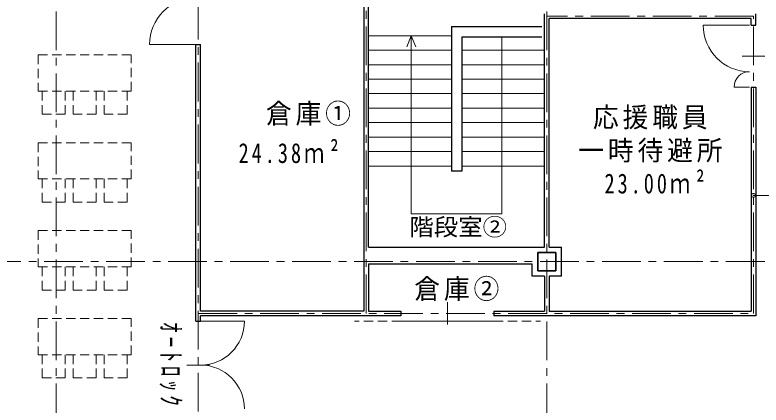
# Model space of a CAD drawing. Units: millimetres at full size; details may follow other scales. Extents: x -57346 to 60518, y -42813 to 41849.
# Drawn here: x 30673 to 45121, y -16218 to -8671 of the extents above; entities that cross this region are included whole.
import ezdxf
from ezdxf.enums import TextEntityAlignment as Align

# ---------------------------------------------------------------- set-up
doc = ezdxf.new("R2010")
doc.units = ezdxf.units.MM
doc.header["$LTSCALE"] = 150
doc.header["$PDMODE"] = 32
doc.header["$PDSIZE"] = 75
doc.linetypes.add('CHAIN1', pattern=[8, 5, -1, 1, -1])
doc.linetypes.add('DASHED1', pattern=[1.8, 1.2, -0.6])
for name, color, linetype, lineweight in [('1-1_極細線', 4, 'Continuous', 9), ('1-2_細線', 7, 'Continuous', 18), ('1-3_中線', 3, 'Continuous', 25), ('1-4_太線', 2, 'Continuous', 35), ('1-8_ﾊｯﾁﾝｸﾞ', 4, 'Continuous', 9), ('1-A_中芯線', 4, 'CHAIN1', 9), ('1-D_文字', 4, 'Continuous', 9), ('1-E_寸法', 4, 'Continuous', 9)]:
    doc.layers.add(name, color=color, linetype=linetype, lineweight=lineweight)
doc.styles.add('ＭＳ ゴシック', font='')
doc.styles.get('ＭＳ ゴシック').set_extended_font_data('MS Gothic')

msp = doc.modelspace()

# ---------------------------------------------------------------- linework, layer by layer
at = {"layer": '1-1_極細線'}
for p, q in [((43996.3, -8868.8), (44898.4, -8868.8)), ((33276.3, -9243.8), (34178.4, -9243.8)), ((44754.6, -9468.8), (45192.1, -9468.8)), ((44598.4, -10068.8), (44898.4, -10068.8)), ((39048.4, -14662.6), (39048.4, -14225)), ((35118.4, -14593.8), (34268.4, -14593.8)), ((34442.1, -15443.8), (34004.6, -15443.8))]:
    msp.add_line(p, q, dxfattribs=at)
for centre, radius, start, end in [((34178.4, -9243.8), 900, 90, 180), ((44898.4, -8868.8), 900, 180, 270), ((44898.4, -10068.8), 300, 90, 180), ((34268.4, -14593.8), 850, 270, 0), ((34268.4, -16293.8), 850, 0, 90)]:
    msp.add_arc(centre, radius, start, end, dxfattribs=at)
at = {"layer": '1-2_細線'}
for p, q in [((39123.4, -9073.8), (37518.4, -9073.8)), ((38348.4, -9073.8), (38262.3, -9290.1)), ((38348.4, -9073.8), (38262.3, -9290.1)), ((38348.4, -9073.8), (38434.5, -9290.1)), ((38348.4, -9073.8), (38434.5, -9290.1)), ((38348.4, -9073.8), (38348.4, -12518.8)), ((40098.4, -12518.8), (40098.4, -9093.8)), ((39123.4, -9353.8), (37518.4, -9353.8)), ((40928.4, -9353.8), (39323.4, -9353.8)), ((39123.4, -9633.8), (37518.4, -9633.8)), ((40928.4, -9633.8), (39323.4, -9633.8)), ((39123.4, -9913.8), (37518.4, -9913.8)), ((40928.4, -9913.8), (39323.4, -9913.8)), ((39123.4, -10193.8), (37518.4, -10193.8)), ((40928.4, -10193.8), (39323.4, -10193.8)), ((39123.4, -10473.8), (37518.4, -10473.8)), ((40928.4, -10473.8), (39323.4, -10473.8)), ((39123.4, -10753.8), (37518.4, -10753.8)), ((40928.4, -10753.8), (39323.4, -10753.8)), ((39123.4, -11033.8), (37518.4, -11033.8)), ((40928.4, -11033.8), (39323.4, -11033.8)), ((39123.4, -11313.8), (37518.4, -11313.8)), ((40928.4, -11313.8), (39323.4, -11313.8)), ((39123.4, -11593.8), (37518.4, -11593.8)), ((40928.4, -11593.8), (39323.4, -11593.8)), ((40098.4, -12518.8), (38348.4, -12518.8))]:
    msp.add_line(p, q, dxfattribs=at)
at = {"layer": '1-3_中線'}
for p, q in [((37518.4, -13161.3), (37518.4, -6988.8)), ((40928.4, -13161.3), (40928.4, -8648.8)), ((44928.4, -8738.8), (41018.4, -8738.8)), ((41018.4, -13161.3), (41018.4, -8738.8)), ((44928.4, -8868.8), (44928.4, -8738.8)), ((39123.4, -8893.8), (39123.4, -11693.8)), ((39123.4, -8893.8), (40873.4, -8893.8)), ((39323.4, -9093.8), (39323.4, -11693.8)), ((39323.4, -9093.8), (40873.4, -9093.8)), ((34178.4, -9243.8), (34268.4, -9243.8)), ((34178.4, -14593.8), (34178.4, -9243.8)), ((34268.4, -14398.8), (34268.4, -9243.8)), ((44928.4, -10068.8), (45018.4, -10068.8)), ((44928.4, -10068.8), (44928.4, -14398.8)), ((45018.4, -10068.8), (45018.4, -14488.8)), ((39323.4, -11693.8), (39123.4, -11693.8)), ((37518.4, -13161.3), (40928.4, -13161.3)), ((41018.4, -13161.3), (41255.9, -13161.3)), ((41255.9, -13726.3), (41255.9, -13161.3)), ((37518.4, -13488.8), (40690.9, -13488.8)), ((37518.4, -13488.8), (37518.4, -14398.8)), ((40690.9, -13726.3), (40690.9, -13488.8)), ((40928.4, -13726.3), (40690.9, -13726.3)), ((40928.4, -13726.3), (40928.4, -14398.8)), ((41255.9, -13726.3), (41018.4, -13726.3)), ((37518.4, -14398.8), (38148.4, -14398.8)), ((38148.4, -14398.8), (38148.4, -14488.8)), ((39948.4, -14398.8), (40928.4, -14398.8)), ((39948.4, -14398.8), (39948.4, -14488.8)), ((34268.4, -14593.8), (34268.4, -14488.8)), ((38148.4, -14488.8), (34268.4, -14488.8)), ((45018.4, -14488.8), (39948.4, -14488.8)), ((34178.4, -14593.8), (34268.4, -14593.8))]:
    msp.add_line(p, q, dxfattribs=at)
at = {"layer": '1-3_中線', "color": 4, "linetype": 'DASHED1', "lineweight": 9}
for p, q in [((38148.4, -14593.8), (37248.4, -14593.8)), ((39948.4, -14593.8), (40848.4, -14593.8))]:
    msp.add_line(p, q, dxfattribs=at)
at = {"layer": '1-3_中線', "color": 4, "lineweight": 9}
for q in [(38148.4, -14593.8), (39948.4, -14593.8)]:
    msp.add_line((39048.4, -14593.8), q, dxfattribs=at)
at = {"layer": '1-3_中線'}
for points in [[(37428.4, -6988.8), (37428.4, -14398.8), (34268.4, -14398.8)], [(44928.4, -8868.8), (45018.4, -8868.8), (45018.4, -8648.8)], [(41018.4, -13726.3), (41018.4, -14398.8), (44928.4, -14398.8)]]:
    msp.add_lwpolyline(points, dxfattribs=at)
at = {"layer": '1-4_太線'}
for p, q in [((40798.4, -13618.8), (40798.4, -13268.8)), ((40798.4, -13268.8), (41148.4, -13268.8)), ((41148.4, -13618.8), (41148.4, -13268.8)), ((41148.4, -13618.8), (40798.4, -13618.8))]:
    msp.add_line(p, q, dxfattribs=at)
at = {"layer": '1-8_ﾊｯﾁﾝｸﾞ', "linetype": 'DASHED1'}
for p, q in [((31123.4, -9443.8), (31123.4, -10143.8)), ((32923.4, -9443.8), (31123.4, -9443.8)), ((32923.4, -10143.8), (32923.4, -9443.8)), ((32923.4, -10143.8), (31123.4, -10143.8)), ((31198.4, -10143.8), (31198.4, -10593.8)), ((31648.4, -10593.8), (31648.4, -10143.8)), ((31798.4, -10143.8), (31798.4, -10593.8)), ((32248.4, -10593.8), (32248.4, -10143.8)), ((32398.4, -10143.8), (32398.4, -10593.8)), ((32848.4, -10593.8), (32848.4, -10143.8)), ((31198.4, -10593.8), (31648.4, -10593.8)), ((31798.4, -10593.8), (32248.4, -10593.8)), ((32398.4, -10593.8), (32848.4, -10593.8)), ((31123.4, -11143.8), (31123.4, -11843.8)), ((32923.4, -11143.8), (31123.4, -11143.8)), ((32923.4, -11843.8), (32923.4, -11143.8)), ((32923.4, -11843.8), (31123.4, -11843.8)), ((31198.4, -11843.8), (31198.4, -12293.8)), ((31648.4, -12293.8), (31648.4, -11843.8)), ((31798.4, -11843.8), (31798.4, -12293.8)), ((32248.4, -12293.8), (32248.4, -11843.8)), ((32398.4, -11843.8), (32398.4, -12293.8)), ((32848.4, -12293.8), (32848.4, -11843.8)), ((31198.4, -12293.8), (31648.4, -12293.8)), ((31798.4, -12293.8), (32248.4, -12293.8)), ((32398.4, -12293.8), (32848.4, -12293.8)), ((31123.4, -12843.8), (31123.4, -13543.8)), ((32923.4, -12843.8), (31123.4, -12843.8)), ((32923.4, -13543.8), (32923.4, -12843.8)), ((32923.4, -13543.8), (31123.4, -13543.8)), ((31198.4, -13543.8), (31198.4, -13993.8)), ((31648.4, -13993.8), (31648.4, -13543.8)), ((31798.4, -13543.8), (31798.4, -13993.8)), ((32248.4, -13993.8), (32248.4, -13543.8)), ((32398.4, -13543.8), (32398.4, -13993.8)), ((32848.4, -13993.8), (32848.4, -13543.8)), ((31198.4, -13993.8), (31648.4, -13993.8)), ((31798.4, -13993.8), (32248.4, -13993.8)), ((32398.4, -13993.8), (32848.4, -13993.8)), ((31123.4, -14543.8), (31123.4, -15243.8)), ((32923.4, -14543.8), (31123.4, -14543.8)), ((32923.4, -15243.8), (32923.4, -14543.8)), ((32923.4, -15243.8), (31123.4, -15243.8)), ((31198.4, -15243.8), (31198.4, -15693.8)), ((31648.4, -15693.8), (31648.4, -15243.8)), ((31798.4, -15243.8), (31798.4, -15693.8)), ((32248.4, -15693.8), (32248.4, -15243.8)), ((32398.4, -15243.8), (32398.4, -15693.8)), ((32848.4, -15693.8), (32848.4, -15243.8)), ((31198.4, -15693.8), (31648.4, -15693.8)), ((31798.4, -15693.8), (32248.4, -15693.8)), ((32398.4, -15693.8), (32848.4, -15693.8))]:
    msp.add_line(p, q, dxfattribs=at)
at = {"layer": '1-A_中芯線'}
for p, q in [((31473.4, 24998.3), (31473.4, -24360.1)), ((40973.4, 24998.3), (40973.4, -24360.1)), ((34223.4, -19943.8), (34223.4, -6943.8)), ((37473.4, -14443.8), (37473.4, -6943.8)), ((44973.4, -8693.8), (40973.4, -8693.8)), ((44973.4, -14443.8), (44973.4, -8693.8)), ((7240.6, -13443.8), (56123.9, -13443.8)), ((34223.4, -14443.8), (44973.4, -14443.8))]:
    msp.add_line(p, q, dxfattribs=at)
at = {"layer": '1-E_寸法'}
msp.add_line((44973.4, -12161.5), (46973.4, -12161.5), dxfattribs=at)
at = {"layer": '1-E_寸法', "color": 2}
msp.add_point((44973.4, -12161.5), dxfattribs=at)

# ---------------------------------------------------------------- texts
at = {"layer": '1-D_文字', "color": 7, "style": 'ＭＳ ゴシック', "width": 1.05}
msp.add_text('階段室②', height=329.9, dxfattribs=at).set_placement((38311.1, -13037.3), align=Align.BOTTOM_LEFT)
at = {"layer": '1-D_文字', "color": 7, "char_height": 384.9, "attachment_point": 7, "style": 'ＭＳ ゴシック'}
for s, insert in [('\\T1.15;\\W0.95;倉庫①', (35533.6, -10816.2)), ('\\T1.15;\\W0.95;応援職員', (41865.7, -10886)), ('\\T1.29;\\W0.75;24.38ｍ²', (35003.9, -11541.4)), ('\\T1.15;\\W0.95;一時待避所', (41580.7, -11526.3)), ('\\T1.29;\\W0.75;23.00ｍ²', (42089, -12130.7)), ('\\T1.15;\\W0.95;倉庫②', (38405.9, -14206.3))]:
    msp.add_mtext(s, dxfattribs=dict(at, insert=insert))
at = {"layer": '1-D_文字', "color": 7, "insert": (33473.4, -14607.6), "char_height": 384.9, "attachment_point": 7, "rotation": 270, "style": 'ＭＳ ゴシック'}
msp.add_mtext('\\T1.35;\\W0.8;ｵｰﾄﾛｯｸ', dxfattribs=at)

doc.saveas('drawing.dxf')
